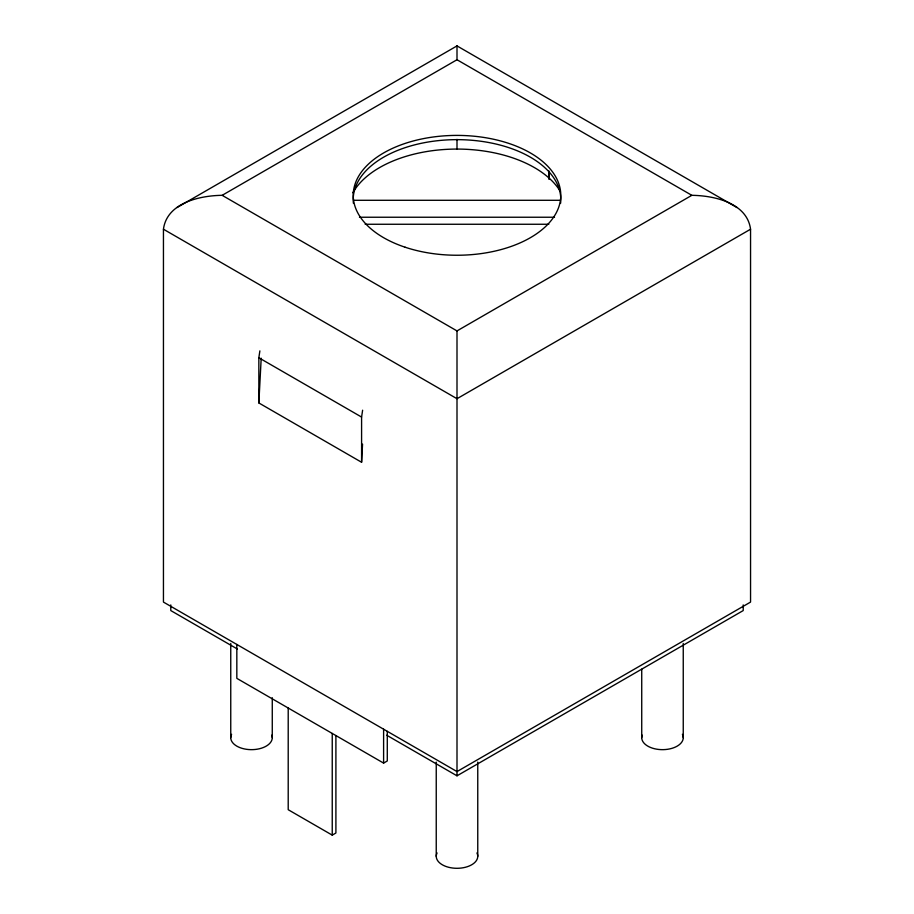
<?xml version="1.0" encoding="UTF-8"?>
<svg xmlns="http://www.w3.org/2000/svg" width="914" height="914" viewBox="0 0 914 914"><rect width="100%" height="100%" fill="white"/><g stroke="black" fill="none" stroke-linecap="round" stroke-linejoin="round"><path stroke-width="1.37" d="M163.446 229.22C166.896 202.805 199.8 195.585 222.159 195.322L457 59.741L691.841 195.322C714.2 195.585 747.104 202.805 750.554 229.22L750.554 602.086L457 771.576L163.446 602.086L163.446 229.22L457 398.71L750.554 229.22M362.55 444.09L361.59 462.267L258.845 402.948L261.198 358.197M258.845 402.948L258.845 357.751L259.873 350.885M361.59 462.267L361.59 417.07L362.618 410.203M177.008 207.558L457 45.906L736.992 207.558M222.159 195.322L457 330.914L691.841 195.322M236.829 644.461L236.829 678.359L383.606 763.099L387.285 760.985L387.285 731.326M288.207 708.019L288.207 809.713L332.239 835.133L335.906 833.008L335.906 735.553M386.679 735.21L457 775.815L743.219 610.563L743.219 604.919M353.787 200.292L560.213 200.292M359.476 217.235L554.524 217.235M365.177 224.261L548.823 224.261M258.845 357.751L361.59 417.07M237.4 649.031L170.781 610.563L170.781 604.919M548.971 171.981L549.36 178.961M683.249 643.479L683.249 737.678M641.731 669.174L641.731 737.678M548.731 170.61L548.731 179.087M477.759 762.116L477.759 856.315M457 45.746L457 59.741M457 139.374L457 149.348M457 330.914L457 775.815M436.241 762.116L436.241 856.315M383.606 729.201L383.606 763.099M332.239 733.439L332.239 835.133M272.269 697.713L272.269 737.678M230.751 643.479L230.751 737.678M271.789 735.13A20.759 11.985 0 0 1 250.767 749.651A20.759 11.985 0 0 1 231.596 734.296M476.914 852.945A20.759 11.985 0 0 1 457 868.3A20.759 11.985 0 0 1 437.086 852.945M682.404 734.296A20.759 11.985 0 0 1 663.233 749.651A20.759 11.985 0 0 1 642.211 735.13M352.861 192.785A109.474 63.203 0 0 1 454.955 149.085A109.474 63.203 0 0 1 559.802 190.558M353.41 203.285A103.785 59.924 0 0 1 457 139.648A103.785 59.924 0 0 1 560.59 203.285M405.108 247.214A103.785 59.924 0 0 0 560.785 195.322A103.785 59.924 0 0 0 405.108 143.429A103.785 59.924 0 0 0 405.108 247.214"/></g></svg>
